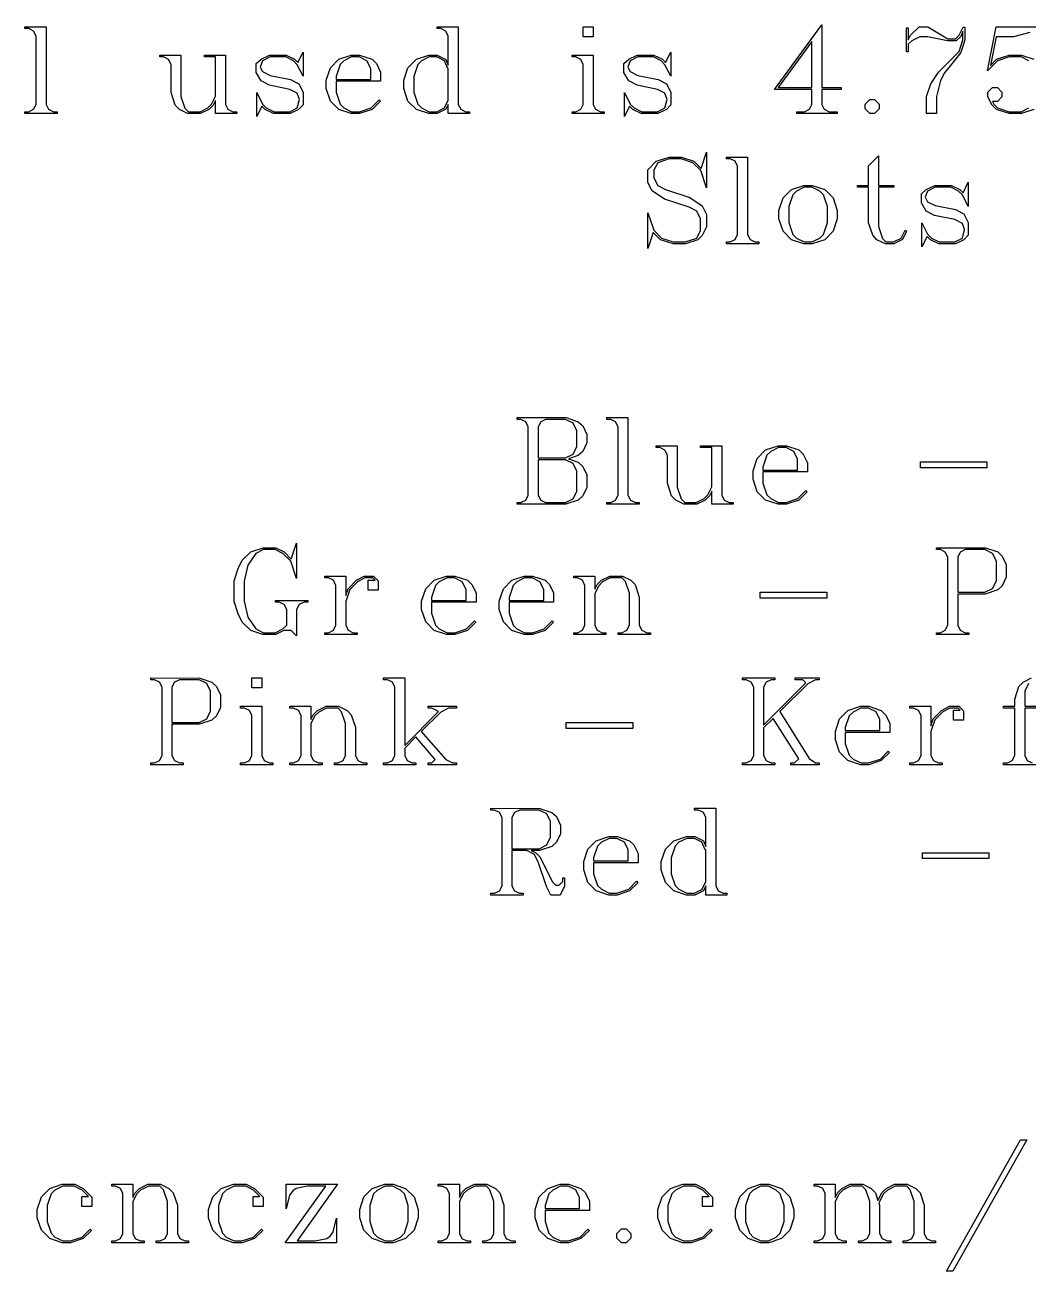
# Model space of a CAD drawing. Header units: millimetres. Extents: x 28 to 1015, y -391 to 146.
# Drawn here: x 235.8 to 409.2, y -391.3 to -176.1 of the extents above; entities that cross this region are included whole.
import ezdxf

# ---------------------------------------------------------------- set-up
doc = ezdxf.new("R2010")
doc.units = ezdxf.units.MM
for name, color, linetype in [('External Cut', 1, 'Continuous'), ('Internal Cut', 5, 'Continuous'), ('Kerf Pocket Cut 3mm', 6, 'Continuous'), ('Pocket Cut 1.1mm', 3, 'Continuous')]:
    doc.layers.add(name, color=color, linetype=linetype)

msp = doc.modelspace()

# ---------------------------------------------------------------- linework, layer by layer
at = {"flags": 128}
for points in [[(241.409298, -191.38), (235.830624, -191.38), (235.830624, -191.058153), (236.48407, -191.058153), (237.342328, -190.638778), (237.761704, -189.78052), (237.761704, -177.97948), (237.342328, -177.121222), (236.48407, -176.701847), (235.830624, -176.701847), (235.830624, -176.38), (239.478218, -176.38), (239.478218, -189.78052), (239.897594, -190.638778), (240.755852, -191.058153), (241.409298, -191.058153), (241.409298, -191.38)], [(312.644668, -191.38), (308.997074, -191.38), (308.997074, -189.800026), (308.577698, -190.638778), (307.095254, -191.38), (305.632315, -191.38), (303.476918, -190.658283), (302.023732, -189.205098), (301.302016, -187.049701), (301.302016, -185.606268), (302.023732, -183.450871), (303.476918, -181.987932), (305.632315, -181.275969), (307.095254, -181.275969), (308.577698, -182.007438), (308.997074, -182.992484), (308.997074, -177.97948), (308.577698, -177.121222), (307.709688, -176.701847), (307.056242, -176.701847), (307.056242, -176.38), (310.713589, -176.38), (310.713589, -189.78052), (311.132965, -190.638778), (311.991222, -191.058153), (312.644668, -191.058153), (312.644668, -191.38)], [(334.023082, -178.096515), (332.306567, -178.096515), (332.306567, -176.38), (334.023082, -176.38), (334.023082, -178.096515)], [(376.877438, -187.186242), (373.541938, -187.186242), (373.541938, -189.78052), (373.961313, -190.638778), (374.819571, -191.058153), (376.175228, -191.058153), (376.175228, -191.38), (369.192133, -191.38), (369.192133, -191.058153), (370.547789, -191.058153), (371.406047, -190.638778), (371.825423, -189.78052), (371.825423, -187.186242), (365.378739, -187.186242), (373.541938, -176.058153), (373.541938, -186.864395), (376.877438, -186.864395), (376.877438, -187.186242)], [(398.246099, -178.652432), (397.534135, -180.817581), (396.471066, -182.231756), (394.735046, -184.309129), (394.052341, -185.684291), (393.359883, -188.444369), (393.359883, -191.38), (391.643368, -191.38), (391.643368, -188.405358), (392.36097, -186.249961), (393.779259, -184.133576), (397.2513, -180.651782), (397.934005, -178.61342), (397.934005, -177.218752), (397.534135, -178.037997), (396.753901, -178.798726), (395.232445, -178.798726), (391.7889, -178.096515), (390.453511, -178.096515), (389.107607, -178.77922), (388.473667, -179.393654), (388.473667, -180.729805), (388.151821, -180.729805), (388.151821, -176.536047), (388.473667, -176.536047), (388.473667, -178.652432), (388.873537, -177.833186), (390.346229, -176.38), (391.84696, -176.38), (395.329974, -178.476879), (396.627113, -178.476879), (397.2513, -177.833186), (397.973017, -176.438518), (398.246099, -176.438518), (398.246099, -178.652432)], [(409.305917, -182.270767), (407.969766, -181.588062), (405.931404, -181.588062), (403.893043, -182.270767), (402.157022, -184.006788), (403.668726, -176.38), (411.480819, -176.38)], [(409.461964, -177.394304), (406.633615, -178.096515), (403.668726, -178.096515), (402.673927, -183.051001), (403.736996, -181.987932), (405.892393, -181.275969), (408.028283, -181.275969), (410.18368, -181.987932)], [(283.893043, -189.878049), (283.132315, -190.658283), (281.679129, -191.38), (278.802016, -191.38), (277.34883, -190.658283), (276.78316, -190.102367), (275.885891, -191.887152), (275.885891, -187.742159), (276.880689, -189.722003), (277.543888, -190.385202), (278.880039, -191.058153), (281.601105, -191.058153), (282.898244, -190.404707), (283.278609, -188.922263), (282.898244, -187.849441), (281.581599, -187.186242), (278.080299, -186.484031), (276.627113, -185.742809), (275.807867, -184.270117), (275.807867, -182.748661), (276.646619, -181.987932), (278.099805, -181.275969), (280.976918, -181.275969), (282.439857, -181.987932), (282.995774, -182.553602), (283.893043, -180.749311), (283.893043, -184.904057), (282.898244, -182.933966), (282.235046, -182.270767), (280.898895, -181.588062), (278.187581, -181.588062), (276.861183, -182.251261), (276.461313, -183.333836), (276.861183, -184.11407), (278.207087, -184.767516), (281.698635, -185.469727), (283.161573, -186.210949), (283.893043, -187.683641), (283.893043, -189.878049)], [(347.433355, -189.878049), (346.672627, -190.658283), (345.219441, -191.38), (342.342328, -191.38), (340.889142, -190.658283), (340.323472, -190.102367), (339.426203, -191.887152), (339.426203, -187.742159), (340.421001, -189.722003), (341.0842, -190.385202), (342.420351, -191.058153), (345.141417, -191.058153), (346.438557, -190.404707), (346.818921, -188.922263), (346.438557, -187.849441), (345.121912, -187.186242), (341.620611, -186.484031), (340.167425, -185.742809), (339.348179, -184.270117), (339.348179, -182.748661), (340.186931, -181.987932), (341.640117, -181.275969), (344.51723, -181.275969), (345.980169, -181.987932), (346.536086, -182.553602), (347.433355, -180.749311), (347.433355, -184.904057), (346.438557, -182.933966), (345.775358, -182.270767), (344.439207, -181.588062), (341.727893, -181.588062), (340.401495, -182.251261), (340.001625, -183.333836), (340.401495, -184.11407), (341.747399, -184.767516), (345.238947, -185.469727), (346.701886, -186.210949), (347.433355, -187.683641), (347.433355, -189.878049)], [(371.825423, -186.864395), (371.825423, -178.935267), (366.022432, -186.864395), (371.825423, -186.864395)], [(272.433355, -191.38), (268.776008, -191.38), (268.776008, -189.107568), (268.376138, -189.917061), (267.634915, -190.658283), (266.18173, -191.38), (263.938557, -191.360494), (262.543888, -190.658283), (261.802666, -189.897555), (261.080949, -187.742159), (261.080949, -182.875449), (260.661573, -182.007438), (259.803316, -181.588062), (259.14987, -181.588062), (259.14987, -181.275969), (262.797464, -181.275969), (262.797464, -188.405358), (263.471483, -190.443719), (264.096737, -191.058153), (266.089534, -191.058153), (267.437724, -190.385202), (268.092236, -189.722003), (268.776008, -188.385852), (268.776008, -181.588062), (266.835176, -181.588062), (266.835176, -181.275969), (270.492523, -181.275969), (270.492523, -189.78052), (270.911899, -190.638778), (271.770156, -191.058153), (272.433355, -191.058153), (272.433355, -191.38)], [(297.303316, -185.791573), (289.608257, -185.791573), (289.608257, -187.703147), (290.290962, -189.741508), (290.944408, -190.385202), (292.290312, -191.058153), (293.626463, -191.058153), (295.664824, -190.385202), (297.020481, -189.000286), (297.264304, -189.244109), (295.820871, -190.658283), (293.665475, -191.38), (292.222042, -191.38), (290.066645, -190.658283), (288.613459, -189.205098), (287.891743, -187.049701), (287.891743, -185.606268), (288.613459, -183.450871), (290.066645, -181.987932), (292.222042, -181.275969), (293.665475, -181.275969), (295.820871, -181.987932), (296.581599, -182.729155), (297.303316, -184.192094), (297.303316, -185.791573)], [(295.586801, -185.469727), (295.586801, -183.567906), (294.923602, -182.251261), (293.606957, -181.588062), (292.290312, -181.588062), (290.944408, -182.270767), (290.290962, -182.91446), (289.608257, -184.952822), (289.608257, -185.469727), (295.586801, -185.469727)], [(308.997074, -189.078309), (308.997074, -183.548401), (308.909298, -183.587412), (308.333875, -182.251261), (307.01723, -181.588062), (305.700585, -181.588062), (304.354681, -182.270767), (303.701235, -182.91446), (303.018531, -184.952822), (303.018531, -187.703147), (303.701235, -189.741508), (304.354681, -190.385202), (305.700585, -191.058153), (307.01723, -191.058153), (308.333875, -190.404707), (308.997074, -189.078309)], [(335.954161, -191.38), (330.375488, -191.38), (330.375488, -191.058153), (331.028934, -191.058153), (331.887191, -190.638778), (332.306567, -189.78052), (332.306567, -182.875449), (331.887191, -182.007438), (331.028934, -181.588062), (330.375488, -181.588062), (330.375488, -181.275969), (334.023082, -181.275969), (334.023082, -189.78052), (334.442458, -190.638778), (335.300715, -191.058153), (335.954161, -191.058153), (335.954161, -191.38)], [(410.18368, -190.658283), (408.028283, -191.38), (405.892393, -191.38), (403.736996, -190.658283), (402.976268, -189.917061), (402.254551, -188.463875), (402.254551, -187.664135), (403.054291, -186.864395), (403.873537, -186.864395), (404.673277, -187.664135), (404.673277, -188.483381), (403.873537, -189.283121), (403.01528, -189.283121), (403.24935, -189.722003), (403.893043, -190.385202), (405.931404, -191.058153), (407.969766, -191.058153), (409.305917, -190.385202)], [(383.460663, -190.58026), (382.660923, -191.38), (381.841678, -191.38), (381.041938, -190.58026), (381.041938, -189.761014), (381.841678, -188.961274), (382.660923, -188.961274), (383.460663, -189.761014), (383.460663, -190.58026)], [(353.602081, -210.963875), (352.890117, -212.417061), (352.129389, -213.158283), (349.973992, -213.88), (347.828349, -213.88), (345.672952, -213.158283), (344.414824, -211.919662), (343.498049, -214.689493), (343.498049, -208.54515), (344.492848, -211.539298), (345.838752, -212.885202), (347.877113, -213.558153), (349.925228, -213.558153), (351.924577, -212.885202), (352.587776, -211.578309), (352.587776, -209.569207), (351.924577, -208.242809), (350.588427, -207.569857), (346.375163, -206.165436), (344.239272, -204.731756), (343.498049, -203.27857), (343.498049, -201.074408), (344.93173, -199.601717), (347.135891, -198.88), (349.271782, -198.88), (351.427178, -199.601717), (352.685306, -200.840338), (353.602081, -198.060754), (353.602081, -204.21485), (352.607282, -201.220702), (351.271131, -199.874798), (349.23277, -199.201847), (347.174902, -199.201847), (345.175553, -199.874798), (344.512354, -201.171938), (344.512354, -202.498336), (345.175553, -203.81498), (346.511704, -204.487932), (350.724967, -205.892354), (352.870611, -207.326034), (353.602081, -208.788973), (353.602081, -210.963875)], [(362.643043, -213.88), (357.064369, -213.88), (357.064369, -213.558153), (357.717815, -213.558153), (358.576073, -213.138778), (358.995449, -212.28052), (358.995449, -200.47948), (358.576073, -199.621222), (357.717815, -199.201847), (357.064369, -199.201847), (357.064369, -198.88), (360.711964, -198.88), (360.711964, -212.28052), (361.131339, -213.138778), (361.989597, -213.558153), (362.643043, -213.558153), (362.643043, -213.88)], [(388.195709, -211.705098), (387.483745, -213.138778), (386.0013, -213.88), (384.518856, -213.88), (383.067194, -213.158283), (382.330086, -212.397555), (381.612484, -210.242159), (381.612484, -204.088062), (379.681404, -204.088062), (379.681404, -203.775969), (381.612484, -203.775969), (381.612484, -200.381951), (383.328999, -198.655683), (383.328999, -203.775969), (385.962289, -203.775969), (385.962289, -204.088062), (383.328999, -204.088062), (383.328999, -210.905358), (384.001951, -212.943719), (384.626138, -213.558153), (385.923277, -213.558153), (387.239922, -212.904707), (387.922627, -211.539298), (388.195709, -211.705098)], [(376.219116, -209.549701), (375.507152, -211.705098), (374.044213, -213.158283), (371.888817, -213.88), (370.445384, -213.88), (368.289987, -213.158283), (366.836801, -211.705098), (366.115085, -209.549701), (366.115085, -208.106268), (366.836801, -205.950871), (368.289987, -204.487932), (370.445384, -203.775969), (371.888817, -203.775969), (374.044213, -204.487932), (375.507152, -205.950871), (376.219116, -208.106268), (376.219116, -209.549701)], [(374.502601, -210.203147), (374.502601, -207.452822), (373.829649, -205.41446), (373.16645, -204.770767), (371.830299, -204.088062), (370.513654, -204.088062), (369.16775, -204.770767), (368.514304, -205.41446), (367.831599, -207.452822), (367.831599, -210.203147), (368.514304, -212.241508), (369.16775, -212.885202), (370.513654, -213.558153), (371.830299, -213.558153), (373.16645, -212.885202), (373.829649, -212.241508), (374.502601, -210.203147)], [(398.836151, -212.378049), (398.075423, -213.158283), (396.622237, -213.88), (393.745124, -213.88), (392.291938, -213.158283), (391.726268, -212.602367), (390.828999, -214.387152), (390.828999, -210.242159), (391.823797, -212.222003), (392.486996, -212.885202), (393.823147, -213.558153), (396.544213, -213.558153), (397.841352, -212.904707), (398.221717, -211.422263), (397.841352, -210.349441), (396.524707, -209.686242), (393.023407, -208.984031), (391.570221, -208.242809), (390.750975, -206.770117), (390.750975, -205.248661), (391.589727, -204.487932), (393.042913, -203.775969), (395.920026, -203.775969), (397.382965, -204.487932), (397.938882, -205.053602), (398.836151, -203.249311), (398.836151, -207.404057), (397.841352, -205.433966), (397.178153, -204.770767), (395.842003, -204.088062), (393.130689, -204.088062), (391.804291, -204.751261), (391.404421, -205.833836), (391.804291, -206.61407), (393.150195, -207.267516), (396.641743, -207.969727), (398.104681, -208.710949), (398.836151, -210.183641), (398.836151, -212.378049)], [(408.949935, -368.657347), (396.183355, -391.342653), (395.10078, -391.342653), (407.86736, -368.657347), (408.949935, -368.657347)], [(247.373212, -380.1658), (245.656697, -380.1658), (245.656697, -378.449285), (246.827048, -378.449285), (245.715215, -377.347204), (244.369311, -376.664499), (242.360208, -376.664499), (241.014304, -377.347204), (240.360858, -377.990897), (239.678153, -380.029259), (239.678153, -382.779584), (240.360858, -384.817945), (241.014304, -385.461638), (242.360208, -386.13459), (243.696359, -386.13459), (245.73472, -385.461638), (247.090377, -384.076723), (247.3342, -384.320546), (245.890767, -385.73472), (243.735371, -386.456437), (242.291938, -386.456437), (240.136541, -385.73472), (238.683355, -384.281534), (237.961638, -382.126138), (237.961638, -380.682705), (238.683355, -378.527308), (240.136541, -377.064369), (242.291938, -376.352406), (244.457087, -376.352406), (245.910273, -377.064369), (247.373212, -378.546814), (247.373212, -380.1658)], [(264.118986, -386.456437), (258.520806, -386.456437), (258.520806, -386.13459), (259.184005, -386.13459), (260.042263, -385.715215), (260.461638, -384.856957), (260.461638, -379.327048), (259.777867, -377.288687), (259.162366, -376.664499), (257.159816, -376.664499), (255.821379, -377.347204), (255.157114, -378.010403), (254.483095, -379.346554), (254.483095, -384.856957), (254.902471, -385.715215), (255.760728, -386.13459), (256.414174, -386.13459), (256.414174, -386.456437), (250.835501, -386.456437), (250.835501, -386.13459), (251.488947, -386.13459), (252.347204, -385.715215), (252.76658, -384.856957), (252.76658, -377.951886), (252.347204, -377.083875), (251.488947, -376.664499), (250.835501, -376.664499), (250.835501, -376.352406), (254.483095, -376.352406), (254.483095, -378.624837), (254.873669, -377.805592), (255.615806, -377.064369), (257.080726, -376.352406), (259.258371, -376.352406), (260.723139, -377.064369), (261.455523, -377.825098), (262.178153, -379.980494), (262.178153, -384.856957), (262.597529, -385.715215), (263.455787, -386.13459), (264.118986, -386.13459), (264.118986, -386.456437)], [(276.983095, -380.1658), (275.26658, -380.1658), (275.26658, -378.449285), (276.436931, -378.449285), (275.325098, -377.347204), (273.979194, -376.664499), (271.970091, -376.664499), (270.624187, -377.347204), (269.970741, -377.990897), (269.288036, -380.029259), (269.288036, -382.779584), (269.970741, -384.817945), (270.624187, -385.461638), (271.970091, -386.13459), (273.306242, -386.13459), (275.344603, -385.461638), (276.70026, -384.076723), (276.944083, -384.320546), (275.50065, -385.73472), (273.345254, -386.456437), (271.901821, -386.456437), (269.746424, -385.73472), (268.293238, -384.281534), (267.571521, -382.126138), (267.571521, -380.682705), (268.293238, -378.527308), (269.746424, -377.064369), (271.901821, -376.352406), (274.06697, -376.352406), (275.520156, -377.064369), (276.983095, -378.546814), (276.983095, -380.1658)], [(289.847204, -376.352406), (282.864109, -386.13459), (286.014304, -386.13459), (287.974642, -385.73472), (288.569571, -385.33485), (289.115735, -384.554616), (289.691157, -382.204161), (289.691157, -386.456437), (280.825748, -386.456437), (287.808843, -376.664499), (284.658648, -376.664499), (282.698309, -377.064369), (282.103381, -377.464239), (281.557217, -378.244473), (280.981795, -380.604681), (280.981795, -376.352406), (289.847204, -376.352406)], [(303.793888, -382.126138), (303.081925, -384.281534), (301.618986, -385.73472), (299.463589, -386.456437), (298.020156, -386.456437), (295.864759, -385.73472), (294.411573, -384.281534), (293.689857, -382.126138), (293.689857, -380.682705), (294.411573, -378.527308), (295.864759, -377.064369), (298.020156, -376.352406), (299.463589, -376.352406), (301.618986, -377.064369), (303.081925, -378.527308), (303.793888, -380.682705), (303.793888, -382.126138)], [(302.077373, -382.779584), (302.077373, -380.029259), (301.404421, -377.990897), (300.741222, -377.347204), (299.405072, -376.664499), (298.088427, -376.664499), (296.742523, -377.347204), (296.089077, -377.990897), (295.406372, -380.029259), (295.406372, -382.779584), (296.089077, -384.817945), (296.742523, -385.461638), (298.088427, -386.13459), (299.405072, -386.13459), (300.741222, -385.461638), (301.404421, -384.817945), (302.077373, -382.779584)], [(320.539662, -386.456437), (314.941482, -386.456437), (314.941482, -386.13459), (315.604681, -386.13459), (316.462939, -385.715215), (316.882315, -384.856957), (316.882315, -379.327048), (316.198543, -377.288687), (315.583042, -376.664499), (313.580492, -376.664499), (312.242055, -377.347204), (311.57779, -378.010403), (310.903771, -379.346554), (310.903771, -384.856957), (311.323147, -385.715215), (312.181404, -386.13459), (312.83485, -386.13459), (312.83485, -386.456437), (307.256177, -386.456437), (307.256177, -386.13459), (307.909623, -386.13459), (308.76788, -385.715215), (309.187256, -384.856957), (309.187256, -377.951886), (308.76788, -377.083875), (307.909623, -376.664499), (307.256177, -376.664499), (307.256177, -376.352406), (310.903771, -376.352406), (310.903771, -378.624837), (311.294345, -377.805592), (312.036482, -377.064369), (313.501402, -376.352406), (315.679047, -376.352406), (317.143815, -377.064369), (317.876199, -377.825098), (318.59883, -379.980494), (318.59883, -384.856957), (319.018205, -385.715215), (319.876463, -386.13459), (320.539662, -386.13459), (320.539662, -386.456437)], [(333.403771, -380.86801), (325.708713, -380.86801), (325.708713, -382.779584), (326.391417, -384.817945), (327.044863, -385.461638), (328.390767, -386.13459), (329.726918, -386.13459), (331.76528, -385.461638), (333.120936, -384.076723), (333.364759, -384.320546), (331.921326, -385.73472), (329.76593, -386.456437), (328.322497, -386.456437), (326.1671, -385.73472), (324.713914, -384.281534), (323.992198, -382.126138), (323.992198, -380.682705), (324.713914, -378.527308), (326.1671, -377.064369), (328.322497, -376.352406), (329.76593, -376.352406), (331.921326, -377.064369), (332.682055, -377.805592), (333.403771, -379.268531), (333.403771, -380.86801)], [(331.687256, -380.546164), (331.687256, -378.644343), (331.024057, -377.327698), (329.707412, -376.664499), (328.390767, -376.664499), (327.044863, -377.347204), (326.391417, -377.990897), (325.708713, -380.029259), (325.708713, -380.546164), (331.687256, -380.546164)], [(354.626138, -380.1658), (352.909623, -380.1658), (352.909623, -378.449285), (354.079974, -378.449285), (352.96814, -377.347204), (351.622237, -376.664499), (349.613134, -376.664499), (348.26723, -377.347204), (347.613784, -377.990897), (346.931079, -380.029259), (346.931079, -382.779584), (347.613784, -384.817945), (348.26723, -385.461638), (349.613134, -386.13459), (350.949285, -386.13459), (352.987646, -385.461638), (354.343303, -384.076723), (354.587126, -384.320546), (353.143693, -385.73472), (350.988296, -386.456437), (349.544863, -386.456437), (347.389467, -385.73472), (345.936281, -384.281534), (345.214564, -382.126138), (345.214564, -380.682705), (345.936281, -378.527308), (347.389467, -377.064369), (349.544863, -376.352406), (351.710013, -376.352406), (353.163199, -377.064369), (354.626138, -378.546814), (354.626138, -380.1658)], [(368.728869, -382.126138), (368.016905, -384.281534), (366.553966, -385.73472), (364.39857, -386.456437), (362.955137, -386.456437), (360.79974, -385.73472), (359.346554, -384.281534), (358.624837, -382.126138), (358.624837, -380.682705), (359.346554, -378.527308), (360.79974, -377.064369), (362.955137, -376.352406), (364.39857, -376.352406), (366.553966, -377.064369), (368.016905, -378.527308), (368.728869, -380.682705), (368.728869, -382.126138)], [(367.012354, -382.779584), (367.012354, -380.029259), (366.339402, -377.990897), (365.676203, -377.347204), (364.340052, -376.664499), (363.023407, -376.664499), (361.677503, -377.347204), (361.024057, -377.990897), (360.341352, -380.029259), (360.341352, -382.779584), (361.024057, -384.817945), (361.677503, -385.461638), (363.023407, -386.13459), (364.340052, -386.13459), (365.676203, -385.461638), (366.339402, -384.817945), (367.012354, -382.779584)], [(393.159948, -386.456437), (387.571521, -386.456437), (387.571521, -386.13459), (388.224967, -386.13459), (389.083225, -385.715215), (389.502601, -384.856957), (389.502601, -379.327048), (388.829649, -377.288687), (388.205462, -376.664499), (386.206112, -376.664499), (384.869961, -377.347204), (384.216515, -378.010403), (383.397269, -379.561118), (383.53381, -379.980494), (383.53381, -384.856957), (383.953186, -385.715215), (384.811443, -386.13459), (385.474642, -386.13459), (385.474642, -386.456437), (379.876463, -386.456437), (379.876463, -386.13459), (380.539662, -386.13459), (381.397919, -385.715215), (381.817295, -384.856957), (381.817295, -379.327048), (381.133524, -377.288687), (380.518023, -376.664499), (378.515473, -376.664499), (377.177036, -377.347204), (376.51277, -378.010403), (375.838752, -379.346554), (375.838752, -384.856957), (376.258127, -385.715215), (377.116385, -386.13459), (377.769831, -386.13459), (377.769831, -386.456437), (372.191157, -386.456437), (372.191157, -386.13459), (372.844603, -386.13459), (373.702861, -385.715215), (374.122237, -384.856957), (374.122237, -377.951886), (373.702861, -377.083875), (372.844603, -376.664499), (372.191157, -376.664499), (372.191157, -376.352406), (375.838752, -376.352406), (375.838752, -378.624837), (376.229173, -377.805592), (376.970853, -377.064369), (378.434706, -376.352406), (380.61098, -376.352406), (382.074833, -377.064369), (382.80676, -377.825098), (383.245946, -379.161248), (383.929108, -377.805592), (384.670788, -377.064369), (386.124888, -376.352406), (388.301162, -376.352406), (389.765015, -377.064369), (390.506695, -377.825098), (391.219116, -379.980494), (391.219116, -384.856957), (391.638492, -385.715215), (392.506502, -386.13459), (393.159948, -386.13459), (393.159948, -386.456437)], [(340.523407, -385.656697), (339.723667, -386.456437), (338.904421, -386.456437), (338.104681, -385.656697), (338.104681, -384.837451), (338.904421, -384.037711), (339.723667, -384.037711), (340.523407, -384.837451), (340.523407, -385.656697)]]:
    msp.add_lwpolyline(points, dxfattribs=at)
at = {"layer": 'External Cut', "flags": 128}
for points in [[(329.083225, -324.858544), (328.33225, -326.38), (326.730789, -326.38), (325.988804, -324.878049), (324.59246, -320.830585), (323.908993, -319.34814), (322.590824, -318.694694), (319.993498, -318.694694), (319.993498, -324.78052), (320.412874, -325.638778), (321.271131, -326.058153), (321.924577, -326.058153), (321.924577, -326.38), (316.345904, -326.38), (316.345904, -326.058153), (316.99935, -326.058153), (317.857607, -325.638778), (318.276983, -324.78052), (318.276983, -312.97948), (317.857607, -312.121222), (316.99935, -311.701847), (316.345904, -311.701847), (316.345904, -311.38), (324.791938, -311.399506), (326.908322, -312.101717), (327.669051, -312.833186), (328.390767, -314.296125), (328.390767, -315.77857), (327.668136, -317.231756), (326.906646, -317.972978), (324.768165, -318.694694), (323.30355, -318.694694), (324.12371, -319.084811), (324.865846, -319.826034), (326.965164, -324.019792), (327.590113, -324.663485), (328.166145, -324.663485), (328.771131, -324.058804), (328.771131, -323.424863), (329.083225, -323.424863), (329.083225, -324.858544)], [(326.674252, -316.393004), (326.674252, -313.671938), (326.010139, -312.355293), (324.691513, -311.701847), (321.27296, -311.701847), (320.413483, -312.121222), (319.993498, -312.97948), (319.993498, -318.372848), (324.691513, -318.372848), (326.010139, -317.709649), (326.674252, -316.393004)], [(357.142393, -326.38), (353.494798, -326.38), (353.494798, -324.800026), (353.075423, -325.638778), (351.592978, -326.38), (350.130039, -326.38), (347.974642, -325.658283), (346.521456, -324.205098), (345.79974, -322.049701), (345.79974, -320.606268), (346.521456, -318.450871), (347.974642, -316.987932), (350.130039, -316.275969), (351.592978, -316.275969), (353.075423, -317.007438), (353.494798, -317.992484), (353.494798, -312.97948), (353.075423, -312.121222), (352.207412, -311.701847), (351.553966, -311.701847), (351.553966, -311.38), (355.211313, -311.38), (355.211313, -324.78052), (355.630689, -325.638778), (356.488947, -326.058153), (357.142393, -326.058153), (357.142393, -326.38)], [(341.80104, -320.791573), (334.105982, -320.791573), (334.105982, -322.703147), (334.788687, -324.741508), (335.442133, -325.385202), (336.788036, -326.058153), (338.124187, -326.058153), (340.162549, -325.385202), (341.518205, -324.000286), (341.762029, -324.244109), (340.318596, -325.658283), (338.163199, -326.38), (336.719766, -326.38), (334.564369, -325.658283), (333.111183, -324.205098), (332.389467, -322.049701), (332.389467, -320.606268), (333.111183, -318.450871), (334.564369, -316.987932), (336.719766, -316.275969), (338.163199, -316.275969), (340.318596, -316.987932), (341.079324, -317.729155), (341.80104, -319.192094), (341.80104, -320.791573)], [(340.084525, -320.469727), (340.084525, -318.567906), (339.421326, -317.251261), (338.104681, -316.588062), (336.788036, -316.588062), (335.442133, -317.270767), (334.788687, -317.91446), (334.105982, -319.952822), (334.105982, -320.469727), (340.084525, -320.469727)], [(353.494798, -324.078309), (353.494798, -318.548401), (353.407022, -318.587412), (352.831599, -317.251261), (351.514954, -316.588062), (350.198309, -316.588062), (348.852406, -317.270767), (348.19896, -317.91446), (347.516255, -319.952822), (347.516255, -322.703147), (348.19896, -324.741508), (348.852406, -325.385202), (350.198309, -326.058153), (351.514954, -326.058153), (352.831599, -325.404707), (353.494798, -324.078309)], [(402.415475, -320.089363), (390.916775, -320.089363), (390.916775, -319.065306), (402.415475, -319.065306), (402.415475, -320.089363)]]:
    msp.add_lwpolyline(points, dxfattribs=at)
at = {"layer": 'Internal Cut', "flags": 128}
for points in [[(332.935631, -255.963875), (332.213914, -257.417061), (331.453186, -258.158283), (329.297789, -258.88), (320.890767, -258.88), (320.890767, -258.558153), (321.544213, -258.558153), (322.402471, -258.138778), (322.821847, -257.28052), (322.821847, -245.47948), (322.402471, -244.621222), (321.544213, -244.201847), (320.890767, -244.201847), (320.890767, -243.88), (329.336801, -243.899506), (331.453186, -244.601717), (332.213914, -245.333186), (332.935631, -246.796125), (332.935631, -248.27857), (332.213914, -249.731756), (331.453186, -250.472978), (329.775683, -251.028895), (331.453186, -251.584811), (332.213914, -252.326034), (332.935631, -253.788973), (332.935631, -255.963875)], [(331.219116, -248.893004), (331.219116, -246.171938), (330.555002, -244.855293), (329.236376, -244.201847), (325.817823, -244.201847), (324.958347, -244.621222), (324.538362, -245.47948), (324.538362, -250.872848), (329.236376, -250.872848), (330.555002, -250.209649), (331.219116, -248.893004)], [(341.976593, -258.88), (336.397919, -258.88), (336.397919, -258.558153), (337.051365, -258.558153), (337.909623, -258.138778), (338.328999, -257.28052), (338.328999, -245.47948), (337.909623, -244.621222), (337.051365, -244.201847), (336.397919, -244.201847), (336.397919, -243.88), (340.045514, -243.88), (340.045514, -257.28052), (340.464889, -258.138778), (341.323147, -258.558153), (341.976593, -258.558153), (341.976593, -258.88)], [(358.195709, -258.88), (354.538362, -258.88), (354.538362, -256.607568), (354.138492, -257.417061), (353.397269, -258.158283), (351.944083, -258.88), (349.70091, -258.860494), (348.306242, -258.158283), (347.56502, -257.397555), (346.843303, -255.242159), (346.843303, -250.375449), (346.423927, -249.507438), (345.56567, -249.088062), (344.912224, -249.088062), (344.912224, -248.775969), (348.559818, -248.775969), (348.559818, -255.905358), (349.233837, -257.943719), (349.859091, -258.558153), (351.851888, -258.558153), (353.200077, -257.885202), (353.85459, -257.222003), (354.538362, -255.885852), (354.538362, -249.088062), (352.597529, -249.088062), (352.597529, -248.775969), (356.254876, -248.775969), (356.254876, -257.28052), (356.674252, -258.138778), (357.53251, -258.558153), (358.195709, -258.558153), (358.195709, -258.88)], [(371.059818, -253.291573), (363.364759, -253.291573), (363.364759, -255.203147), (364.047464, -257.241508), (364.70091, -257.885202), (366.046814, -258.558153), (367.382965, -258.558153), (369.421326, -257.885202), (370.776983, -256.500286), (371.020806, -256.744109), (369.577373, -258.158283), (367.421977, -258.88), (365.978544, -258.88), (363.823147, -258.158283), (362.369961, -256.705098), (361.648244, -254.549701), (361.648244, -253.106268), (362.369961, -250.950871), (363.823147, -249.487932), (365.978544, -248.775969), (367.421977, -248.775969), (369.577373, -249.487932), (370.338101, -250.229155), (371.059818, -251.692094), (371.059818, -253.291573)], [(369.343303, -252.969727), (369.343303, -251.067906), (368.680104, -249.751261), (367.363459, -249.088062), (366.046814, -249.088062), (364.70091, -249.770767), (364.047464, -250.41446), (363.364759, -252.452822), (363.364759, -252.969727), (369.343303, -252.969727)], [(331.219116, -256.578309), (331.219116, -253.164785), (330.555002, -251.84814), (329.236376, -251.194694), (324.538362, -251.194694), (324.538362, -257.28052), (324.958347, -258.138778), (325.817823, -258.558153), (329.236376, -258.558153), (330.555002, -257.904707), (331.219116, -256.578309)], [(402.064369, -252.589363), (390.56567, -252.589363), (390.56567, -251.565306), (402.064369, -251.565306), (402.064369, -252.589363)]]:
    msp.add_lwpolyline(points, dxfattribs=at)
at = {"layer": 'Kerf Pocket Cut 3mm', "flags": 128}
for points in [[(269.639142, -293.971027), (268.916511, -295.433966), (268.155021, -296.165436), (266.016539, -296.887152), (261.241873, -296.887152), (261.241873, -302.28052), (261.661248, -303.138778), (262.519506, -303.558153), (263.172952, -303.558153), (263.172952, -303.88), (257.594278, -303.88), (257.594278, -303.558153), (258.247724, -303.558153), (259.105982, -303.138778), (259.525358, -302.28052), (259.525358, -290.47948), (259.105982, -289.621222), (258.247724, -289.201847), (257.594278, -289.201847), (257.594278, -288.88), (266.040312, -288.899506), (268.156697, -289.601717), (268.917425, -290.333186), (269.639142, -291.796125), (269.639142, -293.971027)], [(267.922627, -294.595215), (267.922627, -291.171938), (267.258513, -289.855293), (265.939887, -289.201847), (262.521335, -289.201847), (261.661858, -289.621222), (261.241873, -290.47948), (261.241873, -296.565306), (265.939887, -296.565306), (267.258513, -295.91186), (267.922627, -294.595215)], [(276.749025, -290.596515), (275.03251, -290.596515), (275.03251, -288.88), (276.749025, -288.88), (276.749025, -290.596515)], [(310.386866, -303.88), (305.490897, -303.88), (305.490897, -303.558153), (306.13459, -303.558153), (306.729519, -302.963225), (303.394018, -299.062055), (301.462939, -300.983381), (301.462939, -302.28052), (301.882315, -303.138778), (302.740572, -303.558153), (303.394018, -303.558153), (303.394018, -303.88), (297.815345, -303.88), (297.815345, -303.558153), (298.468791, -303.558153), (299.327048, -303.138778), (299.746424, -302.28052), (299.746424, -290.47948), (299.327048, -289.621222), (298.468791, -289.201847), (297.815345, -289.201847), (297.815345, -288.88), (301.462939, -288.88), (301.462939, -300.544499), (307.314694, -294.673238), (306.154096, -294.088062), (305.490897, -294.088062), (305.490897, -293.775969), (310.386866, -293.775969), (310.386866, -294.088062), (309.031209, -294.088062), (307.695059, -294.770767), (304.310793, -298.125774), (308.553316, -302.963225), (309.723667, -303.558153), (310.386866, -303.558153), (310.386866, -303.88)], [(373.107932, -303.88), (368.211964, -303.88), (368.211964, -303.558153), (368.845904, -303.558153), (369.56762, -302.84619), (365.110533, -295.872848), (363.481795, -297.491834), (363.481795, -302.28052), (363.90117, -303.138778), (364.759428, -303.558153), (365.412874, -303.558153), (365.412874, -303.88), (359.8342, -303.88), (359.8342, -303.558153), (360.487646, -303.558153), (361.345904, -303.138778), (361.76528, -302.28052), (361.76528, -290.47948), (361.345904, -289.621222), (360.487646, -289.201847), (359.8342, -289.201847), (359.8342, -288.88), (365.412874, -288.88), (365.412874, -289.201847), (364.759428, -289.201847), (363.90117, -289.621222), (363.481795, -290.47948), (363.481795, -297.052952), (370.786736, -289.738257), (370.250325, -289.201847), (368.914174, -289.201847), (368.914174, -288.88), (373.107932, -288.88), (373.107932, -289.201847), (372.444733, -289.201847), (371.108583, -289.874798), (366.310143, -294.653732), (371.342653, -302.816931), (372.444733, -303.558153), (373.107932, -303.558153), (373.107932, -303.88)], [(410.529909, -303.88), (404.951235, -303.88), (404.951235, -303.558153), (405.692458, -303.558153), (406.443433, -303.158283), (406.882315, -302.28052), (406.882315, -294.088062), (404.951235, -294.088062), (404.951235, -293.775969), (406.882315, -293.775969), (406.882315, -292.517841), (407.602812, -290.362445), (408.342815, -289.601717), (409.77421, -288.88)], [(409.274372, -289.835787), (408.59883, -291.171938), (408.59883, -293.775969), (411.23212, -293.775969)], [(278.680104, -303.88), (273.10143, -303.88), (273.10143, -303.558153), (273.754876, -303.558153), (274.613134, -303.138778), (275.03251, -302.28052), (275.03251, -295.375449), (274.613134, -294.507438), (273.754876, -294.088062), (273.10143, -294.088062), (273.10143, -293.775969), (276.749025, -293.775969), (276.749025, -302.28052), (277.168401, -303.138778), (278.026658, -303.558153), (278.680104, -303.558153), (278.680104, -303.88)], [(294.89922, -303.88), (289.30104, -303.88), (289.30104, -303.558153), (289.964239, -303.558153), (290.822497, -303.138778), (291.241873, -302.28052), (291.241873, -296.750611), (290.558101, -294.71225), (289.9426, -294.088062), (287.94005, -294.088062), (286.601613, -294.770767), (285.937348, -295.433966), (285.263329, -296.770117), (285.263329, -302.28052), (285.682705, -303.138778), (286.540962, -303.558153), (287.194408, -303.558153), (287.194408, -303.88), (281.615735, -303.88), (281.615735, -303.558153), (282.269181, -303.558153), (283.127438, -303.138778), (283.546814, -302.28052), (283.546814, -295.375449), (283.127438, -294.507438), (282.269181, -294.088062), (281.615735, -294.088062), (281.615735, -293.775969), (285.263329, -293.775969), (285.263329, -296.048401), (285.653903, -295.229155), (286.39604, -294.487932), (287.86096, -293.775969), (290.038605, -293.775969), (291.503373, -294.487932), (292.235757, -295.248661), (292.958388, -297.404057), (292.958388, -302.28052), (293.377763, -303.138778), (294.236021, -303.558153), (294.89922, -303.558153), (294.89922, -303.88)], [(385.289337, -298.291573), (377.594278, -298.291573), (377.594278, -300.203147), (378.276983, -302.241508), (378.930429, -302.885202), (380.276333, -303.558153), (381.612484, -303.558153), (383.650845, -302.885202), (385.006502, -301.500286), (385.250325, -301.744109), (383.806892, -303.158283), (381.651495, -303.88), (380.208062, -303.88), (378.052666, -303.158283), (376.59948, -301.705098), (375.877763, -299.549701), (375.877763, -298.106268), (376.59948, -295.950871), (378.052666, -294.487932), (380.208062, -293.775969), (381.651495, -293.775969), (383.806892, -294.487932), (384.56762, -295.229155), (385.289337, -296.692094), (385.289337, -298.291573)], [(383.572822, -297.969727), (383.572822, -296.067906), (382.909623, -294.751261), (381.592978, -294.088062), (380.276333, -294.088062), (378.930429, -294.770767), (378.276983, -295.41446), (377.594278, -297.452822), (377.594278, -297.969727), (383.572822, -297.969727)], [(397.997399, -296.194694), (396.280884, -296.194694), (396.280884, -294.468427), (397.460988, -294.468427), (397.080624, -294.088062), (395.674679, -294.088062), (394.43301, -294.751261), (393.073848, -296.106918), (392.39922, -298.14528), (392.39922, -302.28052), (392.818596, -303.138778), (393.676853, -303.558153), (394.330299, -303.558153), (394.330299, -303.88), (388.751625, -303.88), (388.751625, -303.558153), (389.405072, -303.558153), (390.263329, -303.138778), (390.682705, -302.28052), (390.682705, -295.375449), (390.263329, -294.507438), (389.405072, -294.088062), (388.751625, -294.088062), (388.751625, -293.775969), (392.39922, -293.775969), (392.39922, -297.150481), (392.789946, -295.950871), (394.23597, -294.507438), (395.594065, -293.775969), (397.196288, -293.775969), (397.997399, -294.575709), (397.997399, -296.194694)], [(411.23212, -294.088062), (408.59883, -294.088062), (408.59883, -302.28052), (409.018205, -303.138778), (409.876463, -303.558153)], [(340.864759, -297.589363), (329.36606, -297.589363), (329.36606, -296.565306), (340.864759, -296.565306), (340.864759, -297.589363)]]:
    msp.add_lwpolyline(points, dxfattribs=at)
at = {"layer": 'Pocket Cut 1.1mm', "flags": 128}
for points in [[(284.722042, -275.791573), (284.058843, -275.791573), (283.200585, -276.210949), (282.781209, -277.069207), (282.781209, -281.594564), (281.864434, -280.677789), (280.567295, -280.677789), (279.162874, -281.38), (276.968466, -281.360494), (274.852081, -280.658283), (273.389142, -279.224603), (272.696684, -277.78117), (271.974967, -275.64528), (271.974967, -272.11472), (272.696684, -269.97883), (273.389142, -268.535397), (274.852081, -267.101717), (276.987971, -266.38), (279.162874, -266.38), (280.625813, -267.101717), (281.864434, -268.340338), (282.781209, -265.560754), (282.781209, -271.71485), (281.786411, -268.720702), (280.421001, -267.374798), (279.08485, -266.701847), (277.065995, -266.701847), (275.729844, -267.355293), (274.374187, -269.393654), (273.691482, -272.153732), (273.691482, -275.606268), (274.374187, -278.366346), (275.729844, -280.404707), (277.065995, -281.058153), (279.08485, -281.058153), (280.421001, -280.385202), (281.064694, -279.761014), (281.064694, -277.069207), (280.645319, -276.210949), (279.787061, -275.791573), (279.123862, -275.791573), (279.123862, -275.469727), (284.722042, -275.469727), (284.722042, -275.791573)], [(405.414499, -271.471027), (404.691868, -272.933966), (403.930378, -273.665436), (401.791897, -274.387152), (397.01723, -274.387152), (397.01723, -279.78052), (397.436606, -280.638778), (398.294863, -281.058153), (398.948309, -281.058153), (398.948309, -281.38), (393.369636, -281.38), (393.369636, -281.058153), (394.023082, -281.058153), (394.881339, -280.638778), (395.300715, -279.78052), (395.300715, -267.97948), (394.881339, -267.121222), (394.023082, -266.701847), (393.369636, -266.701847), (393.369636, -266.38), (401.81567, -266.399506), (403.932055, -267.101717), (404.692783, -267.833186), (405.414499, -269.296125), (405.414499, -271.471027)], [(403.697984, -272.095215), (403.697984, -268.671938), (403.033871, -267.355293), (401.715245, -266.701847), (398.296692, -266.701847), (397.437216, -267.121222), (397.01723, -267.97948), (397.01723, -274.065306), (401.715245, -274.065306), (403.033871, -273.41186), (403.697984, -272.095215)], [(296.88394, -273.694694), (295.167425, -273.694694), (295.167425, -271.968427), (296.347529, -271.968427), (295.967165, -271.588062), (294.56122, -271.588062), (293.319551, -272.251261), (291.960389, -273.606918), (291.285761, -275.64528), (291.285761, -279.78052), (291.705137, -280.638778), (292.563394, -281.058153), (293.21684, -281.058153), (293.21684, -281.38), (287.638166, -281.38), (287.638166, -281.058153), (288.291612, -281.058153), (289.14987, -280.638778), (289.569246, -279.78052), (289.569246, -272.875449), (289.14987, -272.007438), (288.291612, -271.588062), (287.638166, -271.588062), (287.638166, -271.275969), (291.285761, -271.275969), (291.285761, -274.650481), (291.676487, -273.450871), (293.122511, -272.007438), (294.480606, -271.275969), (296.082829, -271.275969), (296.88394, -272.075709), (296.88394, -273.694694)], [(313.785761, -275.791573), (306.090702, -275.791573), (306.090702, -277.703147), (306.773407, -279.741508), (307.426853, -280.385202), (308.772757, -281.058153), (310.108908, -281.058153), (312.147269, -280.385202), (313.502926, -279.000286), (313.746749, -279.244109), (312.303316, -280.658283), (310.147919, -281.38), (308.704486, -281.38), (306.54909, -280.658283), (305.095904, -279.205098), (304.374187, -277.049701), (304.374187, -275.606268), (305.095904, -273.450871), (306.54909, -271.987932), (308.704486, -271.275969), (310.147919, -271.275969), (312.303316, -271.987932), (313.064044, -272.729155), (313.785761, -274.192094), (313.785761, -275.791573)], [(312.069246, -275.469727), (312.069246, -273.567906), (311.406047, -272.251261), (310.089402, -271.588062), (308.772757, -271.588062), (307.426853, -272.270767), (306.773407, -272.91446), (306.090702, -274.952822), (306.090702, -275.469727), (312.069246, -275.469727)], [(327.196034, -275.791573), (319.500975, -275.791573), (319.500975, -277.703147), (320.18368, -279.741508), (320.837126, -280.385202), (322.18303, -281.058153), (323.519181, -281.058153), (325.557542, -280.385202), (326.913199, -279.000286), (327.157022, -279.244109), (325.713589, -280.658283), (323.558192, -281.38), (322.114759, -281.38), (319.959363, -280.658283), (318.506177, -279.205098), (317.78446, -277.049701), (317.78446, -275.606268), (318.506177, -273.450871), (319.959363, -271.987932), (322.114759, -271.275969), (323.558192, -271.275969), (325.713589, -271.987932), (326.474317, -272.729155), (327.196034, -274.192094), (327.196034, -275.791573)], [(325.479519, -275.469727), (325.479519, -273.567906), (324.81632, -272.251261), (323.499675, -271.588062), (322.18303, -271.588062), (320.837126, -272.270767), (320.18368, -272.91446), (319.500975, -274.952822), (319.500975, -275.469727), (325.479519, -275.469727)], [(343.941808, -281.38), (338.343628, -281.38), (338.343628, -281.058153), (339.006827, -281.058153), (339.865085, -280.638778), (340.28446, -279.78052), (340.28446, -274.250611), (339.600689, -272.21225), (338.985188, -271.588062), (336.982638, -271.588062), (335.644201, -272.270767), (334.979935, -272.933966), (334.305917, -274.270117), (334.305917, -279.78052), (334.725293, -280.638778), (335.58355, -281.058153), (336.236996, -281.058153), (336.236996, -281.38), (330.658322, -281.38), (330.658322, -281.058153), (331.311769, -281.058153), (332.170026, -280.638778), (332.589402, -279.78052), (332.589402, -272.875449), (332.170026, -272.007438), (331.311769, -271.588062), (330.658322, -271.588062), (330.658322, -271.275969), (334.305917, -271.275969), (334.305917, -273.548401), (334.696491, -272.729155), (335.438628, -271.987932), (336.903548, -271.275969), (339.081193, -271.275969), (340.545961, -271.987932), (341.278344, -272.748661), (342.000975, -274.904057), (342.000975, -279.78052), (342.420351, -280.638778), (343.278609, -281.058153), (343.941808, -281.058153), (343.941808, -281.38)], [(374.400195, -275.089363), (362.901495, -275.089363), (362.901495, -274.065306), (374.400195, -274.065306), (374.400195, -275.089363)]]:
    msp.add_lwpolyline(points, dxfattribs=at)

doc.saveas('drawing.dxf')
